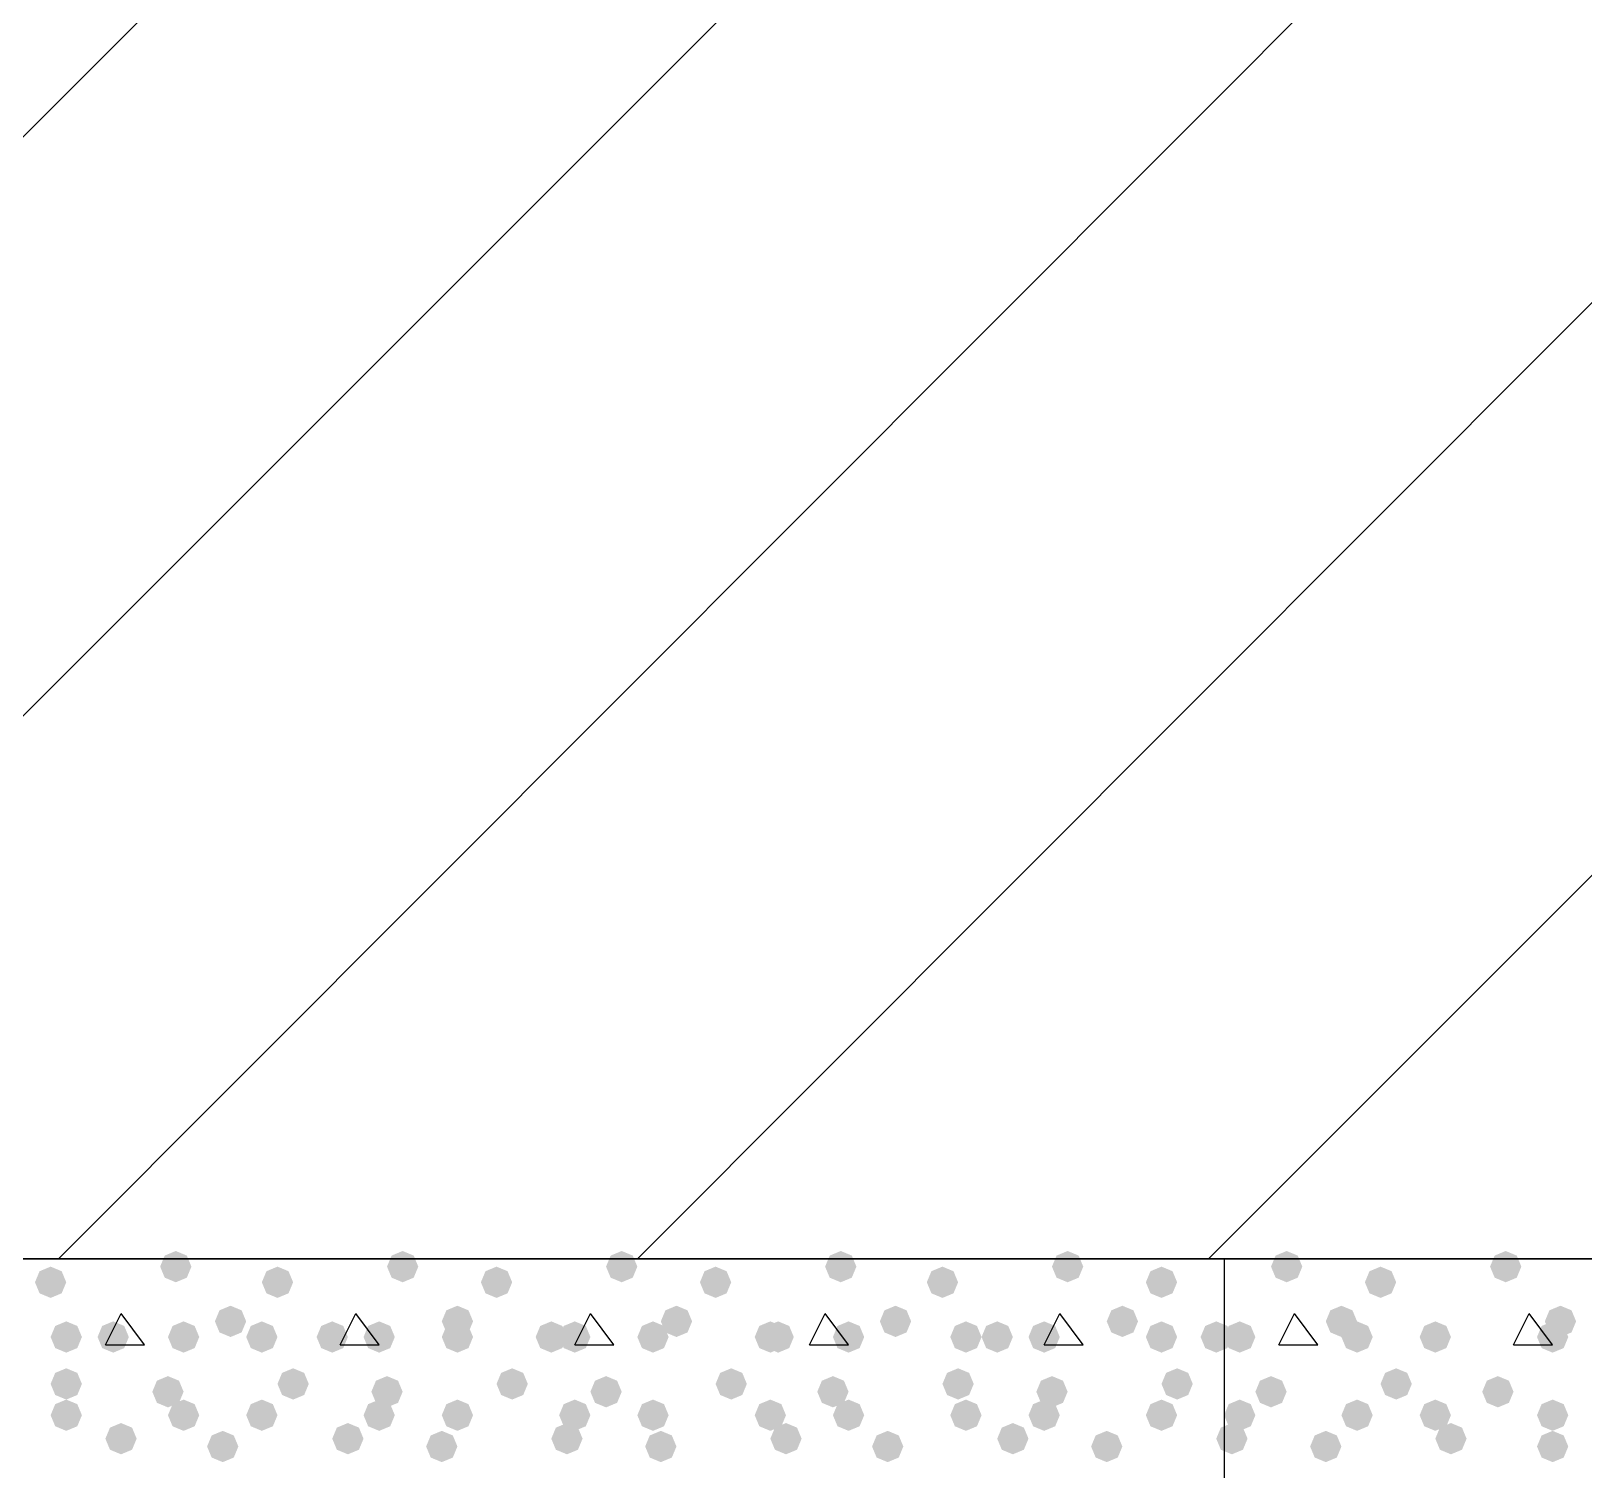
# Model space of a CAD drawing. Header units: millimetres. Extents: x 0 to 420, y 0 to 297.
# Drawn here: x 39.05 to 47.46, y 143.59 to 151.38 of the extents above; entities that cross this region are included whole.
import ezdxf

# ---------------------------------------------------------------- set-up
doc = ezdxf.new("R2010")
doc.units = ezdxf.units.MM
doc.layers.get('0').update_dxf_attribs({"linetype": 'CONTINUOUS'})

msp = doc.modelspace()

# ---------------------------------------------------------------- hatches: boundary and pattern name
at = {"true_color": 0x000008}
for points in [[(39.920333, 144.695333), (39.895463, 144.635537), (39.835667, 144.610667), (39.775871, 144.635537), (39.751, 144.695333), (39.775871, 144.755129), (39.835667, 144.78), (39.895462, 144.755129)], [(41.148, 144.695333), (41.123129, 144.635537), (41.063333, 144.610667), (41.003538, 144.635537), (40.978667, 144.695333), (41.003537, 144.755129), (41.063333, 144.78), (41.123129, 144.755129)], [(42.333333, 144.695333), (42.308463, 144.635537), (42.248667, 144.610667), (42.188871, 144.635537), (42.164, 144.695333), (42.188871, 144.755129), (42.248667, 144.78), (42.308462, 144.755129)], [(43.518667, 144.695333), (43.493796, 144.635537), (43.434, 144.610667), (43.374204, 144.635537), (43.349333, 144.695333), (43.374204, 144.755129), (43.434, 144.78), (43.493796, 144.755129)], [(44.746333, 144.695333), (44.721462, 144.635537), (44.661667, 144.610667), (44.601871, 144.635537), (44.577, 144.695333), (44.601871, 144.755129), (44.661667, 144.78), (44.721462, 144.755129)], [(39.243, 144.610667), (39.218129, 144.550871), (39.158333, 144.526), (39.098537, 144.550871), (39.073667, 144.610667), (39.098537, 144.670462), (39.158333, 144.695333), (39.218129, 144.670463)], [(40.470667, 144.610667), (40.445796, 144.550871), (40.386, 144.526), (40.326204, 144.550871), (40.301333, 144.610667), (40.326204, 144.670462), (40.386, 144.695333), (40.445796, 144.670463)], [(41.656, 144.610667), (41.631129, 144.550871), (41.571333, 144.526), (41.511537, 144.550871), (41.486667, 144.610667), (41.511537, 144.670462), (41.571333, 144.695333), (41.631129, 144.670463)], [(42.841333, 144.610667), (42.816463, 144.550871), (42.756667, 144.526), (42.696871, 144.550871), (42.672, 144.610667), (42.696871, 144.670462), (42.756667, 144.695333), (42.816462, 144.670463)], [(44.069, 144.610667), (44.044129, 144.550871), (43.984333, 144.526), (43.924538, 144.550871), (43.899667, 144.610667), (43.924537, 144.670462), (43.984333, 144.695333), (44.044129, 144.670463)], [(45.254333, 144.610667), (45.229462, 144.550871), (45.169667, 144.526), (45.109871, 144.550871), (45.085, 144.610667), (45.109871, 144.670462), (45.169667, 144.695333), (45.229462, 144.670463)], [(40.216667, 144.399), (40.191796, 144.339204), (40.132, 144.314333), (40.072204, 144.339204), (40.047333, 144.399), (40.072204, 144.458796), (40.132, 144.483667), (40.191796, 144.458796)], [(41.444333, 144.399), (41.419462, 144.339204), (41.359667, 144.314333), (41.299871, 144.339204), (41.275, 144.399), (41.299871, 144.458796), (41.359667, 144.483667), (41.419462, 144.458796)], [(42.629667, 144.399), (42.604796, 144.339204), (42.545, 144.314333), (42.485204, 144.339204), (42.460333, 144.399), (42.485204, 144.458796), (42.545, 144.483667), (42.604796, 144.458796)], [(43.815, 144.399), (43.790129, 144.339204), (43.730333, 144.314333), (43.670538, 144.339204), (43.645667, 144.399), (43.670537, 144.458796), (43.730333, 144.483667), (43.790129, 144.458796)], [(45.042667, 144.399), (45.017796, 144.339204), (44.958, 144.314333), (44.898204, 144.339204), (44.873333, 144.399), (44.898204, 144.458796), (44.958, 144.483667), (45.017796, 144.458796)], [(39.327667, 144.314333), (39.302796, 144.254537), (39.243, 144.229667), (39.183204, 144.254537), (39.158333, 144.314333), (39.183204, 144.374129), (39.243, 144.399), (39.302796, 144.374129)], [(39.581667, 144.314333), (39.556796, 144.254537), (39.497, 144.229667), (39.437204, 144.254537), (39.412333, 144.314333), (39.437204, 144.374129), (39.497, 144.399), (39.556796, 144.374129)], [(39.962667, 144.314333), (39.937796, 144.254537), (39.878, 144.229667), (39.818204, 144.254537), (39.793333, 144.314333), (39.818204, 144.374129), (39.878, 144.399), (39.937796, 144.374129)], [(40.386, 144.314333), (40.361129, 144.254537), (40.301333, 144.229667), (40.241537, 144.254537), (40.216667, 144.314333), (40.241537, 144.374129), (40.301333, 144.399), (40.361129, 144.374129)], [(40.767, 144.314333), (40.742129, 144.254537), (40.682333, 144.229667), (40.622538, 144.254537), (40.597667, 144.314333), (40.622537, 144.374129), (40.682333, 144.399), (40.742129, 144.374129)], [(41.021, 144.314333), (40.996129, 144.254537), (40.936333, 144.229667), (40.876537, 144.254537), (40.851667, 144.314333), (40.876537, 144.374129), (40.936333, 144.399), (40.996129, 144.374129)], [(41.444333, 144.314333), (41.419462, 144.254537), (41.359667, 144.229667), (41.299871, 144.254537), (41.275, 144.314333), (41.299871, 144.374129), (41.359667, 144.399), (41.419462, 144.374129)], [(41.952333, 144.314333), (41.927463, 144.254537), (41.867667, 144.229667), (41.807871, 144.254537), (41.783, 144.314333), (41.807871, 144.374129), (41.867667, 144.399), (41.927462, 144.374129)], [(42.079333, 144.314333), (42.054462, 144.254537), (41.994667, 144.229667), (41.934871, 144.254537), (41.91, 144.314333), (41.934871, 144.374129), (41.994667, 144.399), (42.054462, 144.374129)], [(42.502667, 144.314333), (42.477796, 144.254537), (42.418, 144.229667), (42.358204, 144.254537), (42.333333, 144.314333), (42.358204, 144.374129), (42.418, 144.399), (42.477796, 144.374129)], [(43.137667, 144.314333), (43.112796, 144.254537), (43.053, 144.229667), (42.993204, 144.254537), (42.968333, 144.314333), (42.993204, 144.374129), (43.053, 144.399), (43.112796, 144.374129)], [(43.18, 144.314333), (43.155129, 144.254537), (43.095333, 144.229667), (43.035538, 144.254537), (43.010667, 144.314333), (43.035537, 144.374129), (43.095333, 144.399), (43.155129, 144.374129)], [(43.561, 144.314333), (43.536129, 144.254537), (43.476333, 144.229667), (43.416537, 144.254537), (43.391667, 144.314333), (43.416537, 144.374129), (43.476333, 144.399), (43.536129, 144.374129)], [(44.196, 144.314333), (44.171129, 144.254537), (44.111333, 144.229667), (44.051537, 144.254537), (44.026667, 144.314333), (44.051537, 144.374129), (44.111333, 144.399), (44.171129, 144.374129)], [(44.365333, 144.314333), (44.340463, 144.254537), (44.280667, 144.229667), (44.220871, 144.254537), (44.196, 144.314333), (44.220871, 144.374129), (44.280667, 144.399), (44.340462, 144.374129)], [(44.619333, 144.314333), (44.594462, 144.254537), (44.534667, 144.229667), (44.474871, 144.254537), (44.45, 144.314333), (44.474871, 144.374129), (44.534667, 144.399), (44.594462, 144.374129)], [(45.254333, 144.314333), (45.229462, 144.254537), (45.169667, 144.229667), (45.109871, 144.254537), (45.085, 144.314333), (45.109871, 144.374129), (45.169667, 144.399), (45.229462, 144.374129)], [(45.550667, 144.314333), (45.525796, 144.254537), (45.466, 144.229667), (45.406204, 144.254537), (45.381333, 144.314333), (45.406204, 144.374129), (45.466, 144.399), (45.525796, 144.374129)], [(39.327667, 144.060333), (39.302796, 144.000537), (39.243, 143.975667), (39.183204, 144.000537), (39.158333, 144.060333), (39.183204, 144.120129), (39.243, 144.145), (39.302796, 144.120129)], [(40.555333, 144.060333), (40.530463, 144.000537), (40.470667, 143.975667), (40.410871, 144.000537), (40.386, 144.060333), (40.410871, 144.120129), (40.470667, 144.145), (40.530462, 144.120129)], [(41.740667, 144.060333), (41.715796, 144.000537), (41.656, 143.975667), (41.596204, 144.000537), (41.571333, 144.060333), (41.596204, 144.120129), (41.656, 144.145), (41.715796, 144.120129)], [(42.926, 144.060333), (42.901129, 144.000537), (42.841333, 143.975667), (42.781537, 144.000537), (42.756667, 144.060333), (42.781537, 144.120129), (42.841333, 144.145), (42.901129, 144.120129)], [(44.153667, 144.060333), (44.128796, 144.000537), (44.069, 143.975667), (44.009204, 144.000537), (43.984333, 144.060333), (44.009204, 144.120129), (44.069, 144.145), (44.128796, 144.120129)], [(45.339, 144.060333), (45.314129, 144.000537), (45.254333, 143.975667), (45.194538, 144.000537), (45.169667, 144.060333), (45.194537, 144.120129), (45.254333, 144.145), (45.314129, 144.120129)], [(39.878, 144.018), (39.853129, 143.958204), (39.793333, 143.933333), (39.733537, 143.958204), (39.708667, 144.018), (39.733537, 144.077796), (39.793333, 144.102667), (39.853129, 144.077796)], [(41.063333, 144.018), (41.038463, 143.958204), (40.978667, 143.933333), (40.918871, 143.958204), (40.894, 144.018), (40.918871, 144.077796), (40.978667, 144.102667), (41.038462, 144.077796)], [(42.248667, 144.018), (42.223796, 143.958204), (42.164, 143.933333), (42.104204, 143.958204), (42.079333, 144.018), (42.104204, 144.077796), (42.164, 144.102667), (42.223796, 144.077796)], [(43.476333, 144.018), (43.451462, 143.958204), (43.391667, 143.933333), (43.331871, 143.958204), (43.307, 144.018), (43.331871, 144.077796), (43.391667, 144.102667), (43.451462, 144.077796)], [(44.661667, 144.018), (44.636796, 143.958204), (44.577, 143.933333), (44.517204, 143.958204), (44.492333, 144.018), (44.517204, 144.077796), (44.577, 144.102667), (44.636796, 144.077796)], [(39.327667, 143.891), (39.302796, 143.831204), (39.243, 143.806333), (39.183204, 143.831204), (39.158333, 143.891), (39.183204, 143.950796), (39.243, 143.975667), (39.302796, 143.950796)], [(39.962667, 143.891), (39.937796, 143.831204), (39.878, 143.806333), (39.818204, 143.831204), (39.793333, 143.891), (39.818204, 143.950796), (39.878, 143.975667), (39.937796, 143.950796)], [(40.386, 143.891), (40.361129, 143.831204), (40.301333, 143.806333), (40.241537, 143.831204), (40.216667, 143.891), (40.241537, 143.950796), (40.301333, 143.975667), (40.361129, 143.950796)], [(41.021, 143.891), (40.996129, 143.831204), (40.936333, 143.806333), (40.876537, 143.831204), (40.851667, 143.891), (40.876537, 143.950796), (40.936333, 143.975667), (40.996129, 143.950796)], [(41.444333, 143.891), (41.419462, 143.831204), (41.359667, 143.806333), (41.299871, 143.831204), (41.275, 143.891), (41.299871, 143.950796), (41.359667, 143.975667), (41.419462, 143.950796)], [(42.079333, 143.891), (42.054462, 143.831204), (41.994667, 143.806333), (41.934871, 143.831204), (41.91, 143.891), (41.934871, 143.950796), (41.994667, 143.975667), (42.054462, 143.950796)], [(42.502667, 143.891), (42.477796, 143.831204), (42.418, 143.806333), (42.358204, 143.831204), (42.333333, 143.891), (42.358204, 143.950796), (42.418, 143.975667), (42.477796, 143.950796)], [(43.137667, 143.891), (43.112796, 143.831204), (43.053, 143.806333), (42.993204, 143.831204), (42.968333, 143.891), (42.993204, 143.950796), (43.053, 143.975667), (43.112796, 143.950796)], [(43.561, 143.891), (43.536129, 143.831204), (43.476333, 143.806333), (43.416537, 143.831204), (43.391667, 143.891), (43.416537, 143.950796), (43.476333, 143.975667), (43.536129, 143.950796)], [(44.196, 143.891), (44.171129, 143.831204), (44.111333, 143.806333), (44.051537, 143.831204), (44.026667, 143.891), (44.051537, 143.950796), (44.111333, 143.975667), (44.171129, 143.950796)], [(44.619333, 143.891), (44.594462, 143.831204), (44.534667, 143.806333), (44.474871, 143.831204), (44.45, 143.891), (44.474871, 143.950796), (44.534667, 143.975667), (44.594462, 143.950796)], [(45.254333, 143.891), (45.229462, 143.831204), (45.169667, 143.806333), (45.109871, 143.831204), (45.085, 143.891), (45.109871, 143.950796), (45.169667, 143.975667), (45.229462, 143.950796)], [(39.624, 143.764), (39.599129, 143.704204), (39.539333, 143.679333), (39.479538, 143.704204), (39.454667, 143.764), (39.479537, 143.823796), (39.539333, 143.848667), (39.599129, 143.823796)], [(40.174333, 143.721667), (40.149462, 143.661871), (40.089667, 143.637), (40.029871, 143.661871), (40.005, 143.721667), (40.029871, 143.781462), (40.089667, 143.806333), (40.149462, 143.781463)], [(40.851667, 143.764), (40.826796, 143.704204), (40.767, 143.679333), (40.707204, 143.704204), (40.682333, 143.764), (40.707204, 143.823796), (40.767, 143.848667), (40.826796, 143.823796)], [(41.359667, 143.721667), (41.334796, 143.661871), (41.275, 143.637), (41.215204, 143.661871), (41.190333, 143.721667), (41.215204, 143.781462), (41.275, 143.806333), (41.334796, 143.781463)], [(42.037, 143.764), (42.012129, 143.704204), (41.952333, 143.679333), (41.892538, 143.704204), (41.867667, 143.764), (41.892537, 143.823796), (41.952333, 143.848667), (42.012129, 143.823796)], [(42.545, 143.721667), (42.520129, 143.661871), (42.460333, 143.637), (42.400538, 143.661871), (42.375667, 143.721667), (42.400537, 143.781462), (42.460333, 143.806333), (42.520129, 143.781463)], [(43.222333, 143.764), (43.197463, 143.704204), (43.137667, 143.679333), (43.077871, 143.704204), (43.053, 143.764), (43.077871, 143.823796), (43.137667, 143.848667), (43.197462, 143.823796)], [(43.772667, 143.721667), (43.747796, 143.661871), (43.688, 143.637), (43.628204, 143.661871), (43.603333, 143.721667), (43.628204, 143.781462), (43.688, 143.806333), (43.747796, 143.781463)], [(44.45, 143.764), (44.425129, 143.704204), (44.365333, 143.679333), (44.305538, 143.704204), (44.280667, 143.764), (44.305537, 143.823796), (44.365333, 143.848667), (44.425129, 143.823796)], [(44.958, 143.721667), (44.933129, 143.661871), (44.873333, 143.637), (44.813537, 143.661871), (44.788667, 143.721667), (44.813537, 143.781462), (44.873333, 143.806333), (44.933129, 143.781463)]]:
    msp.add_hatch(color=0, dxfattribs=at).paths.add_polyline_path(points, flags=0)
at = {"true_color": 0x000007}
for points in [[(45.931667, 144.695333), (45.906796, 144.635537), (45.847, 144.610667), (45.787204, 144.635537), (45.762333, 144.695333), (45.787204, 144.755129), (45.847, 144.78), (45.906796, 144.755129)], [(47.117, 144.695333), (47.092129, 144.635537), (47.032333, 144.610667), (46.972538, 144.635537), (46.947667, 144.695333), (46.972537, 144.755129), (47.032333, 144.78), (47.092129, 144.755129)], [(46.439667, 144.610667), (46.414796, 144.550871), (46.355, 144.526), (46.295204, 144.550871), (46.270333, 144.610667), (46.295204, 144.670462), (46.355, 144.695333), (46.414796, 144.670463)], [(46.228, 144.399), (46.203129, 144.339204), (46.143333, 144.314333), (46.083537, 144.339204), (46.058667, 144.399), (46.083537, 144.458796), (46.143333, 144.483667), (46.203129, 144.458796)], [(47.413333, 144.399), (47.388463, 144.339204), (47.328667, 144.314333), (47.268871, 144.339204), (47.244, 144.399), (47.268871, 144.458796), (47.328667, 144.483667), (47.388462, 144.458796)], [(45.677667, 144.314333), (45.652796, 144.254537), (45.593, 144.229667), (45.533204, 144.254537), (45.508333, 144.314333), (45.533204, 144.374129), (45.593, 144.399), (45.652796, 144.374129)], [(46.312667, 144.314333), (46.287796, 144.254537), (46.228, 144.229667), (46.168204, 144.254537), (46.143333, 144.314333), (46.168204, 144.374129), (46.228, 144.399), (46.287796, 144.374129)], [(46.736, 144.314333), (46.711129, 144.254537), (46.651333, 144.229667), (46.591537, 144.254537), (46.566667, 144.314333), (46.591537, 144.374129), (46.651333, 144.399), (46.711129, 144.374129)], [(46.736, 144.314333), (46.711129, 144.254537), (46.651333, 144.229667), (46.591537, 144.254537), (46.566667, 144.314333), (46.591537, 144.374129), (46.651333, 144.399), (46.711129, 144.374129)], [(47.371, 144.314333), (47.346129, 144.254537), (47.286333, 144.229667), (47.226537, 144.254537), (47.201667, 144.314333), (47.226537, 144.374129), (47.286333, 144.399), (47.346129, 144.374129)], [(46.524333, 144.060333), (46.499462, 144.000537), (46.439667, 143.975667), (46.379871, 144.000537), (46.355, 144.060333), (46.379871, 144.120129), (46.439667, 144.145), (46.499462, 144.120129)], [(45.847, 144.018), (45.822129, 143.958204), (45.762333, 143.933333), (45.702538, 143.958204), (45.677667, 144.018), (45.702537, 144.077796), (45.762333, 144.102667), (45.822129, 144.077796)], [(47.074667, 144.018), (47.049796, 143.958204), (46.99, 143.933333), (46.930204, 143.958204), (46.905333, 144.018), (46.930204, 144.077796), (46.99, 144.102667), (47.049796, 144.077796)], [(45.677667, 143.891), (45.652796, 143.831204), (45.593, 143.806333), (45.533204, 143.831204), (45.508333, 143.891), (45.533204, 143.950796), (45.593, 143.975667), (45.652796, 143.950796)], [(46.312667, 143.891), (46.287796, 143.831204), (46.228, 143.806333), (46.168204, 143.831204), (46.143333, 143.891), (46.168204, 143.950796), (46.228, 143.975667), (46.287796, 143.950796)], [(46.736, 143.891), (46.711129, 143.831204), (46.651333, 143.806333), (46.591537, 143.831204), (46.566667, 143.891), (46.591537, 143.950796), (46.651333, 143.975667), (46.711129, 143.950796)], [(47.371, 143.891), (47.346129, 143.831204), (47.286333, 143.806333), (47.226537, 143.831204), (47.201667, 143.891), (47.226537, 143.950796), (47.286333, 143.975667), (47.346129, 143.950796)], [(45.635333, 143.764), (45.610463, 143.704204), (45.550667, 143.679333), (45.490871, 143.704204), (45.466, 143.764), (45.490871, 143.823796), (45.550667, 143.848667), (45.610462, 143.823796)], [(46.143333, 143.721667), (46.118463, 143.661871), (46.058667, 143.637), (45.998871, 143.661871), (45.974, 143.721667), (45.998871, 143.781462), (46.058667, 143.806333), (46.118462, 143.781463)], [(46.820667, 143.764), (46.795796, 143.704204), (46.736, 143.679333), (46.676204, 143.704204), (46.651333, 143.764), (46.676204, 143.823796), (46.736, 143.848667), (46.795796, 143.823796)], [(47.371, 143.721667), (47.346129, 143.661871), (47.286333, 143.637), (47.226537, 143.661871), (47.201667, 143.721667), (47.226537, 143.781462), (47.286333, 143.806333), (47.346129, 143.781463)]]:
    msp.add_hatch(color=0, dxfattribs=at).paths.add_polyline_path(points, flags=0)

# ---------------------------------------------------------------- linework, layer by layer
at = {"color": 0, "true_color": 0x0000fd}
msp.add_lwpolyline([(215.053333, 144.737667), (377.486333, 144.737667), (377.486333, 163.83), (33.528, 163.83), (33.528, 144.737667), (195.961, 144.737667), (195.961, 123.571), (215.053333, 123.571)], close=True, dxfattribs=at)
at = {"color": 0, "true_color": 0x000003}
for points in [[(33.528002, 145.330333), (52.027668, 163.829999)], [(36.068002, 144.737666), (55.160335, 163.829999)], [(39.200668, 144.737666), (58.250668, 163.829999)], [(42.333335, 144.737666), (61.383335, 163.829999)], [(45.423668, 144.737666), (64.516001, 163.829999)]]:
    msp.add_lwpolyline(points, dxfattribs=at)
at = {"color": 0, "true_color": 0x000007}
for points in [[(45.508333, 144.737667), (33.528, 144.737667)], [(45.804667, 144.272), (45.889333, 144.441333)], [(46.016333, 144.272), (45.889333, 144.441333)], [(47.074667, 144.272), (47.159333, 144.441333)], [(47.286333, 144.272), (47.159333, 144.441333)], [(45.804667, 144.272), (46.016333, 144.272)], [(47.074667, 144.272), (47.286333, 144.272)]]:
    msp.add_lwpolyline(points, dxfattribs=at)
msp.add_lwpolyline([(45.508333, 144.737667), (45.508333, 142.621), (47.625, 142.621), (47.625, 144.737667)], close=True, dxfattribs=at)
at = {"color": 0, "true_color": 0x000008}
for points in [[(39.454667, 144.272), (39.539333, 144.441333)], [(39.666333, 144.272), (39.539333, 144.441333)], [(40.724667, 144.272), (40.809333, 144.441333)], [(40.936333, 144.272), (40.809333, 144.441333)], [(41.994667, 144.272), (42.079333, 144.441333)], [(42.206333, 144.272), (42.079333, 144.441333)], [(43.264667, 144.272), (43.349333, 144.441333)], [(43.476333, 144.272), (43.349333, 144.441333)], [(44.534667, 144.272), (44.619333, 144.441333)], [(44.746333, 144.272), (44.619333, 144.441333)], [(39.454667, 144.272), (39.666333, 144.272)], [(40.724667, 144.272), (40.936333, 144.272)], [(41.994667, 144.272), (42.206333, 144.272)], [(43.264667, 144.272), (43.476333, 144.272)], [(44.534667, 144.272), (44.746333, 144.272)]]:
    msp.add_lwpolyline(points, dxfattribs=at)

doc.saveas('drawing.dxf')
